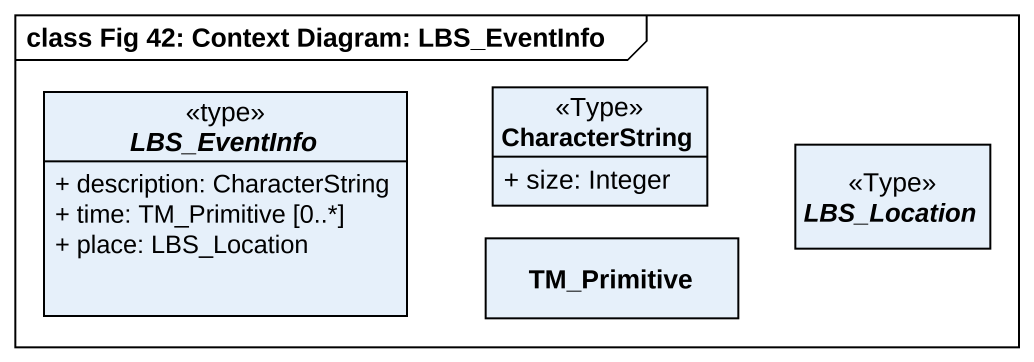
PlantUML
@startuml
mainframe class Fig 42: Context Diagram: LBS_EventInfo
hide circle
hide empty members
skinparam classAttributeIconSize 0
abstract class LBS_EventInfo <<type>> {
  + description: CharacterString
  + time: TM_Primitive [0..*]
  + place: LBS_Location
}
class CharacterString <<Type>> {
  + size: Integer
}
abstract class LBS_Location <<Type>>
class TM_Primitive
@enduml
